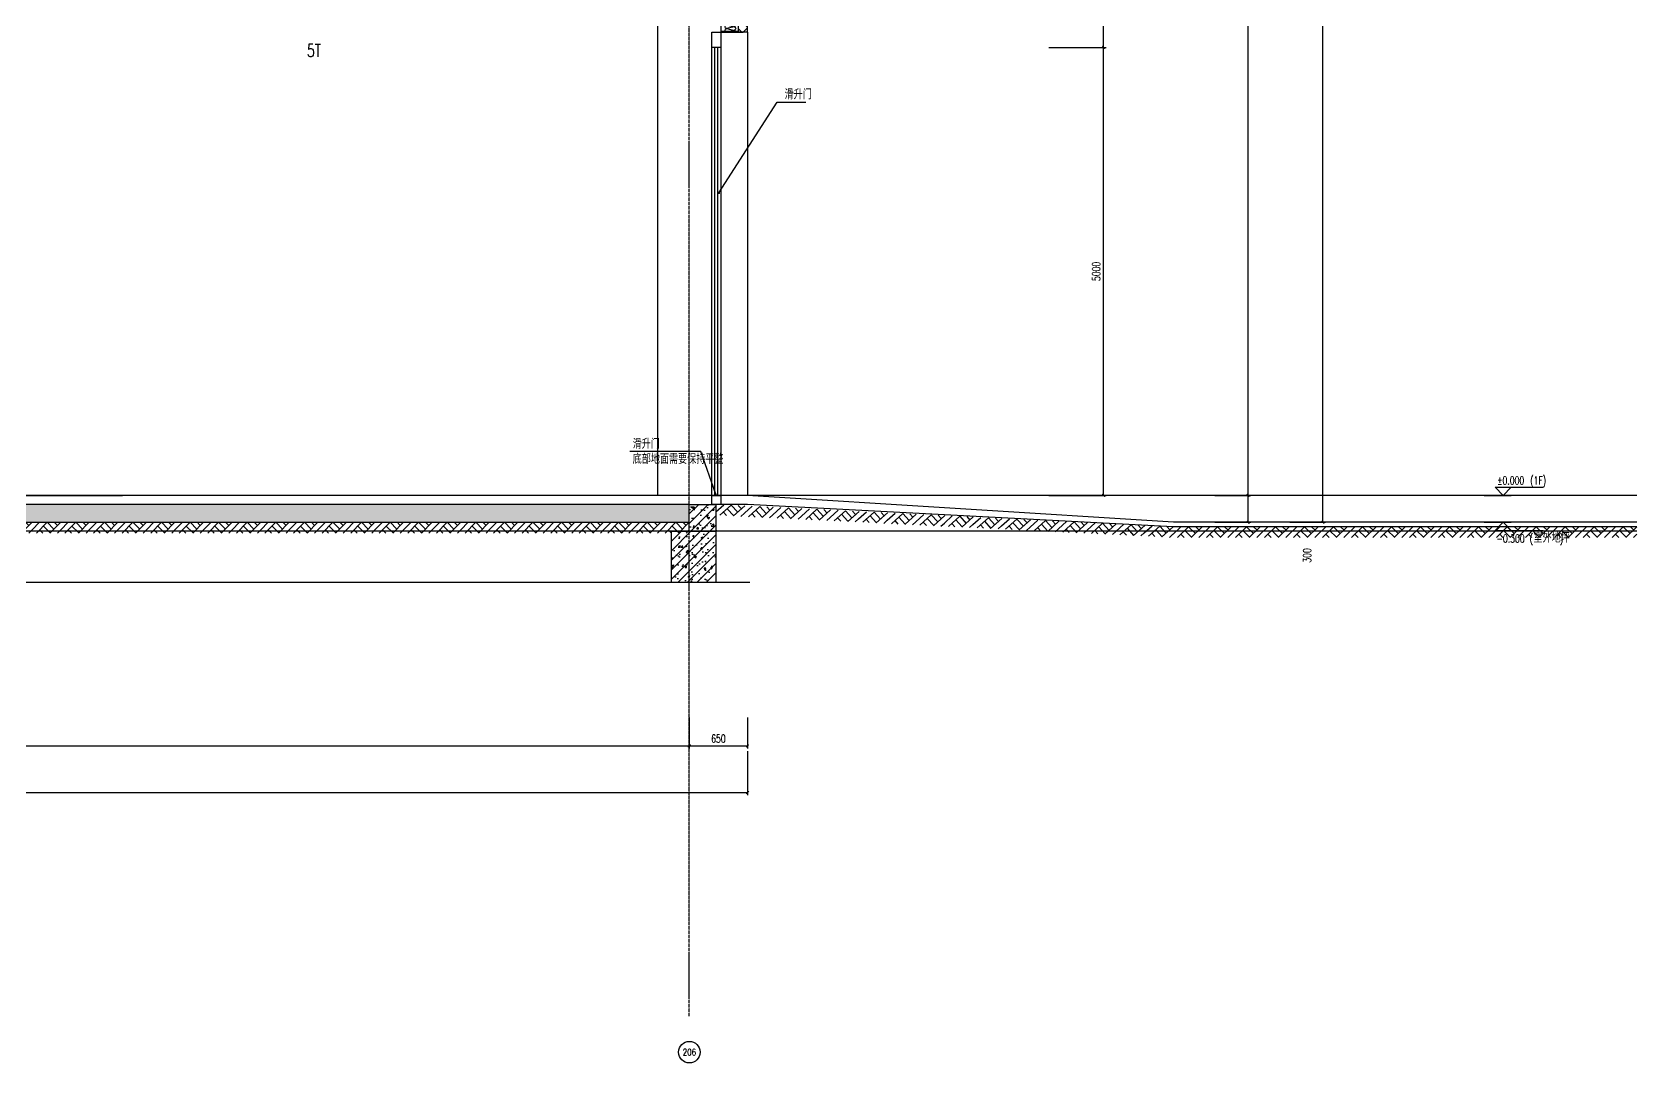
# Model space of a CAD drawing. Extents: x -1899985 to 1774885, y 556286 to 2175695.
# Drawn here: x -1062726 to -1044825, y 561924 to 573428 of the extents above; entities that cross this region are included whole.
import ezdxf
from ezdxf.enums import TextEntityAlignment as Align

# ---------------------------------------------------------------- set-up
doc = ezdxf.new("R2010")
doc.units = 0
doc.header["$LTSCALE"] = 10
doc.header["$MEASUREMENT"] = 0
doc.linetypes.add('20剖面图$0$__DASH', pattern=[0.35, 0.25, -0.1])
doc.linetypes.add('20剖面图$0$DOTE', pattern=[2.42, 2, -0.2, 0.02, -0.2])
doc.layers.get('Defpoints').update_dxf_attribs({"color": 210})
for name, color, linetype in [('20剖面图$0$A-AXIS-D', 1, 'Continuous'), ('20剖面图$0$A-AXIS-DOTE', 14, '20剖面图$0$DOTE'), ('20剖面图$0$A-AXIS-DP', 126, 'Continuous'), ('20剖面图$0$A-AXIS-SYMB', 3, 'Continuous'), ('20剖面图$0$A-HATCH-1', 252, 'Continuous'), ('20剖面图$0$A-HATCH-2', 251, 'Continuous'), ('20剖面图$0$A-LIN-V', 9, 'Continuous'), ('20剖面图$0$A-WINDOW', 140, 'Continuous'), ('20剖面图$0$AS-COLN', 6, 'Continuous'), ('20剖面图$0$AS-WALL', 40, 'Continuous'), ('20剖面图$0$COLUMN', 9, 'Continuous'), ('20剖面图$0$DIM_ELEV', 3, 'Continuous'), ('20剖面图$0$FHSGH10105-主梁-06', 7, 'Continuous'), ('20剖面图$0$PUB_HATCH', 8, 'Continuous'), ('20剖面图$0$PUB_TEXT', 7, 'Continuous'), ('A-LIN-V', 9, 'Continuous')]:
    doc.layers.add(name, color=color, linetype=linetype)
doc.styles.add('20剖面图$0$_TCH_AXIS', font='COMPLEX', dxfattribs={"bigfont": 'GBCBIG'})
doc.styles.add('20剖面图$0$_TCH_DIM', font='SIMPLEX', dxfattribs={"bigfont": 'GBCBIG'})
doc.styles.add('20剖面图$0$_TCH_DIM_T3', font='SIMPLEX', dxfattribs={"width": 0.705882, "bigfont": 'GBCBIG'})
doc.styles.add('20剖面图$0$A-DIM_T3', font='SIMPLEX', dxfattribs={"width": 0.705882, "bigfont": 'GBCBIG'})
doc.styles.add('20剖面图$0$A-STANDARD', font='SIMPLEX', dxfattribs={"bigfont": 'GBCBIG'})
doc.dimstyles.new('20剖面图$0$_TCH_ARCH&&30', dxfattribs={"dimtxt": 89.25, "dimasz": 30, "dimexe": 30, "dimexo": 30, "dimgap": 37.875, "dimtad": 1, "dimdec": 0, "dimzin": 0, "dimdsep": 46, "dimtxsty": '20剖面图$0$_TCH_DIM_T3', "dimblk": '20剖面图$0$_ArchTick', "dimcen": 0.09, "dimclrt": 7, "dimazin": 2, "dimtfac": 1, "dimtdec": 0, "dimtix": 1, "dimtmove": 2, "dimatfit": 3, "dimfxl": 1, "dimtolj": 1, "dimtzin": 0, "dimarcsym": 0})
doc.dimstyles.new('20剖面图$0$A-DIM&&30', dxfattribs={"dimtxt": 89.25, "dimasz": 30, "dimexe": 30, "dimexo": 30, "dimgap": 37.875, "dimtad": 1, "dimdec": 0, "dimzin": 0, "dimdsep": 46, "dimtxsty": '20剖面图$0$A-DIM_T3', "dimblk": '20剖面图$0$_ArchTick', "dimcen": 0.09, "dimclrt": 7, "dimazin": 2, "dimtfac": 1, "dimtdec": 0, "dimtix": 1, "dimtmove": 2, "dimatfit": 3, "dimfxl": 1, "dimtolj": 1, "dimtzin": 0, "dimarcsym": 0})
pattern_1 = [(45, (0, 0), (-53.0330086, 53.0330086), []), (50, (0, 0), (215.178055, -18.82564), [22.5, -247.5]), (355, (0, 0), (-41.6254, 225.65764), [18, -198]), (100.4514, (17.93, -1.57), (173.552815, 206.831863), [19.122057, -210.342634]), (46.1842, (0, 60), (320.172315, -49.655704), [33.75, -371.25]), (96.6356, (26.68, 55.86), (280.39881, 292.23536), [28.68309, -315.5139]), (351.1842, (0, 60), (280.39858, 292.23558), [27, -297]), (21, (30, 45), (179.072116, -120.785667), [22.5, -247.5]), (326, (30, 45), (72.9946, 217.545014), [18, -198]), (71.4514, (44.92, 34.93), (252.06679, 96.75915), [19.122057, -210.342634]), (37.5, (0, 0), (3.6479566, 99.868156), [0, -195.6, 0, -201, 0, -198.75]), (7.5, (0, 0), (78.920861, 118.323514), [0, -114.6, 0, -191.1, 0, -75.75]), (327.5, (-66.9, 0), (160.146731, -6.7664615), [0, -75, 0, -234, 0, -310.5]), (317.5, (-96.9, 0), (174.95585, 30.031495), [0, -97.5, 0, -155.4, 0, -220.5])]

# ---------------------------------------------------------------- blocks, each defined once
blk = doc.blocks.new('20剖面图$0$55555')
at = {"layer": '20剖面图$0$COLUMN'}
blk.add_lwpolyline([(16850, 700), (16850, -14200), (16150, -14200), (16150, 700)], close=True, dxfattribs=at)
blk = doc.blocks.new('20剖面图$0$CURVEPATTERNLIB$SYSLIB$岩棉板')
at = {"color": 0}
for p, q in [((0, -17), (12, -67)), ((12, -67), (24, -17))]:
    blk.add_line(p, q, dxfattribs=at)
for centre, start, end in [((12, -17), 0, 180), ((0, -67), 270, 0), ((24, -67), 180, 270)]:
    blk.add_arc(centre, 12, start, end, dxfattribs=at)
blk = doc.blocks.new('20剖面图$0$CURVEPATTERNLIB$SYSLIB$防水材料1')
at = {"layer": '20剖面图$0$PUB_HATCH'}
h = blk.add_hatch(dxfattribs=at)
h.set_pattern_fill('ANSI31', color=256, scale=10, angle=90, style=0)
h.set_pattern_definition([(45, (-196995.837, -685381.036), (11.22532015, -11.22532015), [])])
h.paths.add_polyline_path([(35, 0), (0, 0), (0, -100), (35, -100), (35, -90), (30, -90), (30, -95), (5, -95), (5, -5), (30, -5), (30, -10), (35, -10)])
h = blk.add_hatch(dxfattribs=at)
h.set_pattern_fill('ANSI31', color=256, scale=10, angle=90, style=0)
h.set_pattern_definition([(45, (-196695.837, -685381.036), (11.22532015, -11.22532015), [])])
h.paths.add_polyline_path([(335, 0), (300, 0), (300, -100), (335, -100), (335, -90), (330, -90), (330, -95), (305, -95), (305, -5), (330, -5), (330, -10), (335, -10)])
at = {"layer": '20剖面图$0$A-LIN-V', "extrusion": (-3.26108e-18, 2.41725e-31, -1)}
blk.add_line((600, 0), (600, -100), dxfattribs=at)
at = {"layer": '20剖面图$0$A-LIN-V'}
for p, q in [((30, -10), (35, -10)), ((330, -10), (335, -10)), ((30, -90), (35, -90)), ((330, -90), (335, -90))]:
    blk.add_line(p, q, dxfattribs=at)
at = {"layer": '20剖面图$0$A-LIN-V', "extrusion": (-3.26108e-18, 2.41725e-31, -1)}
for points in [[(-35, -10), (-35, 0), (0, 0), (0, -100), (-35, -100), (-35, -90)], [(-335, -10), (-335, 0), (-300, 0), (-300, -100), (-335, -100), (-335, -90)], [(-30, -10), (-30, -5), (-5, -5), (-5, -95), (-30, -95), (-30, -90)], [(-330, -10), (-330, -5), (-305, -5), (-305, -95), (-330, -95), (-330, -90)]]:
    blk.add_lwpolyline(points, dxfattribs=at)
at = {"layer": '20剖面图$0$A-LIN-V', "xscale": 0.8142221102150538, "yscale": 0.8108108108108109, "zscale": 0.8142221102150538}
for p in [(0, -20.1), (19.5, -20.1), (39.1, -20.1), (58.6, -20.1), (78.2, -20.1), (97.7, -20.1), (117.2, -20.1), (136.8, -20.1), (156.3, -20.1), (175.9, -20.1), (195.4, -20.1), (215, -20.1), (234.5, -20.1), (254, -20.1), (273.6, -20.1), (293.1, -20.1), (312.7, -20.1), (332.2, -20.1), (351.7, -20.1), (371.3, -20.1), (390.8, -20.1), (410.4, -20.1), (429.9, -20.1), (449.5, -20.1), (469, -20.1), (488.5, -20.1), (508.1, -20.1), (527.6, -20.1), (547.2, -20.1), (566.7, -20.1), (586.2, -20.1)]:
    blk.add_blockref('20剖面图$0$CURVEPATTERNLIB$SYSLIB$岩棉板', p, dxfattribs=at)
blk = doc.blocks.new('20剖面图$0$w42342343')
at = {"layer": '20剖面图$0$PUB_HATCH'}
h = blk.add_hatch(dxfattribs=at)
h.set_pattern_fill('多孔材料', color=256, scale=30, style=0)
h.set_pattern_definition([(45, (60, 0), (-60.000061, 60.000061), []), (135, (60, 0), (-60.000061, -60.000061), [])])
h.paths.add_polyline_path([(-1138445, 573427), (-1138445, 585907), (-1138545, 585907), (-1138545, 573427)])
at = {"layer": '20剖面图$0$A-LIN-V'}
for p, q in [((-1138545, 573427), (-1138545, 568257)), ((-1138145, 573427), (-1138495, 573427))]:
    blk.add_line(p, q, dxfattribs=at)
at = {"layer": '20剖面图$0$A-WINDOW'}
for points in [[(-1138245, 573427), (-1138245, 573427), (-1138245, 573257), (-1138145, 573257), (-1138145, 573427), (-1138245, 573427)], [(-1138245, 573257), (-1138245, 568257)], [(-1138210, 573257), (-1138210, 568257)], [(-1138245, 568257), (-1138245, 568257), (-1138245, 568157), (-1138145, 568157), (-1138145, 568257), (-1138245, 568257)]]:
    blk.add_lwpolyline(points, dxfattribs=at)
at = {"layer": '20剖面图$0$A-WINDOW', "elevation": 0}
for points in [[(-1138180, 568257), (-1138180, 573257)], [(-1138145, 568257), (-1138145, 573257)]]:
    blk.add_lwpolyline(points, dxfattribs=at)
at = {"layer": '20剖面图$0$AS-WALL'}
for p, q in [((-1138545, 573427), (-1138545, 585907)), ((-1138445, 573427), (-1138445, 585907)), ((-1138545, 573427), (-1138445, 573427))]:
    blk.add_line(p, q, dxfattribs=at)
at = {"layer": '20剖面图$0$COLUMN'}
blk.add_lwpolyline([(-1138245, 582457), (-1138245, 568257)], dxfattribs=at)
at = {"layer": '20剖面图$0$A-HATCH-2', "xscale": 2.060149600194392, "yscale": 1.999999999990687, "zscale": 1.999999999990687, "rotation": 269.9999999985291}
blk.add_blockref('20剖面图$0$CURVEPATTERNLIB$SYSLIB$防水材料1', (-1138245, 574675), dxfattribs=at)
blk = doc.blocks.new('20剖面图$0$G$C20E3758E')
at = {"layer": '20剖面图$0$A-LIN-V'}
blk.add_line((-3723.54, -3216.25), (1012.62, -3216.25), dxfattribs=at)
blk = doc.blocks.new('20剖面图$0$_ArchTick')
at = {"color": 0, "linetype": 'ByBlock', "const_width": 0.4}
blk.add_lwpolyline([(-0.5, -0.5), (0.5, 0.5)], dxfattribs=at)
blk = doc.blocks.new('*D129')
at = {"layer": '20剖面图$0$A-AXIS-D', "color": 0, "lineweight": -2, "transparency": 16777216}
for p, q in [((-1049532, 568257), (-1049132, 568257)), ((-1049162, 567957), (-1049162, 568257)), ((-1049532, 567957), (-1049132, 567957))]:
    blk.add_line(p, q, dxfattribs=at)
at = {"layer": 'Defpoints', "color": 0, "transparency": 16777216}
for p in [(-1049562, 568257), (-1049162, 568257), (-1049562, 567957)]:
    blk.add_point(p, dxfattribs=at)
at = {"layer": '20剖面图$0$A-AXIS-D', "color": 0, "lineweight": -2, "transparency": 16777216, "xscale": 30, "yscale": 30, "zscale": 30}
for p, rotation in [((-1049162, 568257), 90), ((-1049162, 567957), 270)]:
    blk.add_blockref('20剖面图$0$_ArchTick', p, dxfattribs=dict(at, rotation=rotation))
at = {"layer": '20剖面图$0$A-AXIS-D', "color": 7, "transparency": 16777216, "insert": (-1048504, 567587), "char_height": 89.2, "attachment_point": 5, "rotation": 90, "style": '20剖面图$0$_TCH_DIM_T3'}
blk.add_mtext('\\A1;300', dxfattribs=at)
blk = doc.blocks.new('*D130')
at = {"layer": '20剖面图$0$A-AXIS-D', "color": 0, "lineweight": -2, "transparency": 16777216}
for p, q in [((-1049532, 583157), (-1049132, 583157)), ((-1049162, 568257), (-1049162, 583157)), ((-1049532, 568257), (-1049132, 568257))]:
    blk.add_line(p, q, dxfattribs=at)
at = {"layer": 'Defpoints', "color": 0, "transparency": 16777216}
for p in [(-1049562, 583157), (-1049162, 583157), (-1049562, 568257)]:
    blk.add_point(p, dxfattribs=at)
at = {"layer": '20剖面图$0$A-AXIS-D', "color": 0, "lineweight": -2, "transparency": 16777216, "xscale": 30, "yscale": 30, "zscale": 30}
for p, rotation in [((-1049162, 583157), 90), ((-1049162, 568257), 270)]:
    blk.add_blockref('20剖面图$0$_ArchTick', p, dxfattribs=dict(at, rotation=rotation))
at = {"layer": '20剖面图$0$A-AXIS-D', "color": 7, "transparency": 16777216, "insert": (-1049245, 575707), "char_height": 89.2, "attachment_point": 5, "rotation": 90, "style": '20剖面图$0$_TCH_DIM_T3'}
blk.add_mtext('\\A1;14900', dxfattribs=at)
blk = doc.blocks.new('*D133')
at = {"layer": '20剖面图$0$A-AXIS-D', "color": 0, "lineweight": -2, "transparency": 16777216}
for p, q in [((-1048697, 585957), (-1048297, 585957)), ((-1048327, 567957), (-1048327, 585957)), ((-1048697, 567957), (-1048297, 567957))]:
    blk.add_line(p, q, dxfattribs=at)
at = {"layer": 'Defpoints', "color": 0, "transparency": 16777216}
for p in [(-1048727, 585957), (-1048327, 585957), (-1048727, 567957)]:
    blk.add_point(p, dxfattribs=at)
at = {"layer": '20剖面图$0$A-AXIS-D', "color": 0, "lineweight": -2, "transparency": 16777216, "xscale": 30, "yscale": 30, "zscale": 30}
for p, rotation in [((-1048327, 585957), 90), ((-1048327, 567957), 270)]:
    blk.add_blockref('20剖面图$0$_ArchTick', p, dxfattribs=dict(at, rotation=rotation))
at = {"layer": '20剖面图$0$A-AXIS-D', "color": 7, "transparency": 16777216, "insert": (-1048410, 576957), "char_height": 89.2, "attachment_point": 5, "rotation": 90, "style": '20剖面图$0$_TCH_DIM_T3'}
blk.add_mtext('\\A1;18000', dxfattribs=at)
blk = doc.blocks.new('*D134')
at = {"layer": '20剖面图$0$A-AXIS-D', "color": 0, "lineweight": -2, "transparency": 16777216}
for p, q in [((-1055395, 565780), (-1055395, 565431)), ((-1054745, 565780), (-1054745, 565431)), ((-1055395, 565461), (-1054745, 565461))]:
    blk.add_line(p, q, dxfattribs=at)
at = {"layer": 'Defpoints', "color": 0, "transparency": 16777216}
for p in [(-1055395, 565810), (-1054745, 565810), (-1054745, 565461)]:
    blk.add_point(p, dxfattribs=at)
at = {"layer": '20剖面图$0$A-AXIS-D', "color": 0, "lineweight": -2, "transparency": 16777216, "xscale": 30, "yscale": 30, "zscale": 30, "rotation": 180}
blk.add_blockref('20剖面图$0$_ArchTick', (-1055395, 565461), dxfattribs=at)
at = {"layer": '20剖面图$0$A-AXIS-D', "color": 0, "lineweight": -2, "transparency": 16777216, "xscale": 30, "yscale": 30, "zscale": 30}
blk.add_blockref('20剖面图$0$_ArchTick', (-1054745, 565461), dxfattribs=at)
at = {"layer": '20剖面图$0$A-AXIS-D', "color": 7, "transparency": 16777216, "insert": (-1055070, 565543), "char_height": 89.2, "attachment_point": 5, "style": '20剖面图$0$A-DIM_T3'}
blk.add_mtext('\\A1;650', dxfattribs=at)
blk = doc.blocks.new('*D135')
at = {"layer": '20剖面图$0$A-AXIS-D', "color": 0, "lineweight": -2, "transparency": 16777216}
for p, q in [((-1071895, 565780), (-1071895, 565431)), ((-1055395, 565780), (-1055395, 565431)), ((-1071895, 565461), (-1055395, 565461))]:
    blk.add_line(p, q, dxfattribs=at)
at = {"layer": 'Defpoints', "color": 0, "transparency": 16777216}
for p in [(-1071895, 565810), (-1055395, 565810), (-1055395, 565461)]:
    blk.add_point(p, dxfattribs=at)
at = {"layer": '20剖面图$0$A-AXIS-D', "color": 0, "lineweight": -2, "transparency": 16777216, "xscale": 30, "yscale": 30, "zscale": 30, "rotation": 180}
blk.add_blockref('20剖面图$0$_ArchTick', (-1071895, 565461), dxfattribs=at)
at = {"layer": '20剖面图$0$A-AXIS-D', "color": 0, "lineweight": -2, "transparency": 16777216, "xscale": 30, "yscale": 30, "zscale": 30}
blk.add_blockref('20剖面图$0$_ArchTick', (-1055395, 565461), dxfattribs=at)
at = {"layer": '20剖面图$0$A-AXIS-D', "color": 7, "transparency": 16777216, "insert": (-1063645, 565543), "char_height": 89.2, "attachment_point": 5, "style": '20剖面图$0$A-DIM_T3'}
blk.add_mtext('\\A1;16500', dxfattribs=at)
blk = doc.blocks.new('20剖面图$0$$LinePat$素土夯实')
at = {"color": 0}
for p, q in [((0, -210), (210, 0)), ((120, -300), (420, 0)), ((420, 0), (608, -188)), ((495, -300), (795, 0)), ((615, 0), (705, -90)), ((210, -210), (300, -300)), ((315, -105), (502, -293)), ((705, -300), (795, -210))]:
    blk.add_line(p, q, dxfattribs=at)
blk = doc.blocks.new('*D169')
at = {"layer": '20剖面图$0$A-AXIS-DP', "color": 0, "lineweight": -2, "transparency": 16777216}
for p, q in [((-1051385, 573257), (-1050744, 573257)), ((-1050774, 568257), (-1050774, 573257)), ((-1051385, 568257), (-1050744, 568257))]:
    blk.add_line(p, q, dxfattribs=at)
at = {"layer": 'Defpoints', "color": 0, "transparency": 16777216}
for p in [(-1051415, 573257), (-1050774, 573257), (-1051415, 568257)]:
    blk.add_point(p, dxfattribs=at)
at = {"layer": '20剖面图$0$A-AXIS-DP', "color": 0, "lineweight": -2, "transparency": 16777216, "xscale": 30, "yscale": 30, "zscale": 30}
for p, rotation in [((-1050774, 573257), 90), ((-1050774, 568257), 270)]:
    blk.add_blockref('20剖面图$0$_ArchTick', p, dxfattribs=dict(at, rotation=rotation))
at = {"layer": '20剖面图$0$A-AXIS-DP', "color": 7, "transparency": 16777216, "insert": (-1050856, 570757), "char_height": 89.2, "attachment_point": 5, "rotation": 90, "style": '20剖面图$0$_TCH_DIM_T3'}
blk.add_mtext('\\A1;5000', dxfattribs=at)
blk = doc.blocks.new('*D170')
at = {"layer": '20剖面图$0$A-AXIS-DP', "color": 0, "lineweight": -2, "transparency": 16777216}
for p, q in [((-1051385, 583157), (-1050744, 583157)), ((-1050774, 573257), (-1050774, 583157)), ((-1051385, 573257), (-1050744, 573257))]:
    blk.add_line(p, q, dxfattribs=at)
at = {"layer": 'Defpoints', "color": 0, "transparency": 16777216}
for p in [(-1051415, 583157), (-1050774, 583157), (-1051415, 573257)]:
    blk.add_point(p, dxfattribs=at)
at = {"layer": '20剖面图$0$A-AXIS-DP', "color": 0, "lineweight": -2, "transparency": 16777216, "xscale": 30, "yscale": 30, "zscale": 30}
for p, rotation in [((-1050774, 583157), 90), ((-1050774, 573257), 270)]:
    blk.add_blockref('20剖面图$0$_ArchTick', p, dxfattribs=dict(at, rotation=rotation))
at = {"layer": '20剖面图$0$A-AXIS-DP', "color": 7, "transparency": 16777216, "insert": (-1050856, 578207), "char_height": 89.2, "attachment_point": 5, "rotation": 90, "style": '20剖面图$0$_TCH_DIM_T3'}
blk.add_mtext('\\A1;9900', dxfattribs=at)
blk = doc.blocks.new('*D213')
at = {"layer": '20剖面图$0$A-AXIS-D', "color": 0, "lineweight": -2, "transparency": 16777216}
for p, q in [((-1138545, 565402), (-1138545, 564911)), ((-1054745, 565402), (-1054745, 564911)), ((-1138545, 564941), (-1054745, 564941))]:
    blk.add_line(p, q, dxfattribs=at)
at = {"layer": 'Defpoints', "color": 0, "transparency": 16777216}
for p in [(-1138545, 565432), (-1054745, 565432), (-1054745, 564941)]:
    blk.add_point(p, dxfattribs=at)
at = {"layer": '20剖面图$0$A-AXIS-D', "color": 0, "lineweight": -2, "transparency": 16777216, "xscale": 30, "yscale": 30, "zscale": 30, "rotation": 180}
blk.add_blockref('20剖面图$0$_ArchTick', (-1138545, 564941), dxfattribs=at)
at = {"layer": '20剖面图$0$A-AXIS-D', "color": 0, "lineweight": -2, "transparency": 16777216, "xscale": 30, "yscale": 30, "zscale": 30}
blk.add_blockref('20剖面图$0$_ArchTick', (-1054745, 564941), dxfattribs=at)
at = {"layer": '20剖面图$0$A-AXIS-D', "color": 7, "transparency": 16777216, "insert": (-1096645, 565024), "char_height": 89.2, "attachment_point": 5, "style": '20剖面图$0$A-DIM_T3'}
blk.add_mtext('\\A1;83800', dxfattribs=at)
blk = doc.blocks.new('20剖面图')
at = {"layer": '20剖面图$0$A-HATCH-1'}
h = blk.add_hatch(dxfattribs=at)
h.set_pattern_fill('混凝土', color=256, scale=50)
h.set_pattern_definition([(50, (0, 0), (358.63009, -31.37607), [37.5, -412.5]), (355, (0, 0), (-69.37567, 376.09607), [30, -330]), (100.4514, (29.9, -2.6), (289.25469, 344.71977), [31.8701, -350.57106]), (46.1842, (0, 100), (533.62052, -82.7595), [56.25, -618.75]), (96.6356, (44.47, 93.1), (467.33135, 487.05894), [47.80514, -525.8565]), (351.1842, (0, 100), (467.33097, 487.0593), [45, -495]), (21, (50, 75), (298.453526, -201.309445), [37.5, -412.5]), (326, (50, 75), (121.65767, 362.57502), [30, -330]), (71.4514, (74.87, 58.22), (420.11131, 161.26525), [31.8701, -350.57106]), (37.5, (0, 0), (6.079928, 166.446927), [0, -326, 0, -335, 0, -331.25]), (7.5, (0, 0), (131.534769, 197.205856), [0, -191, 0, -318.5, 0, -126.25]), (327.5, (-111.5, 0), (266.911218, -11.277436), [0, -125, 0, -390, 0, -517.5]), (317.5, (-161.5, 0), (291.593085, 50.05249), [0, -162.5, 0, -259, 0, -367.5])])
h.paths.add_polyline_path([(-1055395, 567957.5), (-1055395, 568157.5), (-1137895, 568157.5), (-1137895, 567957.5)])
at = {"layer": '20剖面图$0$PUB_HATCH'}
h = blk.add_hatch(dxfattribs=at)
h.set_pattern_fill('钢筋混凝土', color=256, scale=30, style=0)
h.set_pattern_definition(pattern_1)
h.paths.add_polyline_path([(-1055095, 567857.5), (-1055095, 568157.5), (-1055395, 568157.5), (-1055395, 567857.5)])
h = blk.add_hatch(dxfattribs=at)
h.set_pattern_fill('钢筋混凝土', color=256, scale=30, style=0)
h.set_pattern_definition(pattern_1)
h.paths.add_polyline_path([(-1055095, 567290), (-1055095, 567856.9), (-1055595, 567856.9), (-1055595, 567290)])
at = {"layer": '20剖面图$0$A-AXIS-D'}
blk.add_circle((-1055393.9, 562043.9), 120, dxfattribs=at)
at = {"layer": '20剖面图$0$A-AXIS-DOTE', "ltscale": 2}
blk.add_line((-1055395, 562443.9), (-1055395, 589505.1), dxfattribs=at)
at = {"layer": '20剖面图$0$A-AXIS-DOTE', "linetype": '20剖面图$0$__DASH', "ltscale": 2}
for p, q in [((-1044824.9, 568257.5), (-1146664.3, 568257.5)), ((-1044824.9, 567857.5), (-1146664.3, 567857.5))]:
    blk.add_line(p, q, dxfattribs=at)
at = {"layer": '20剖面图$0$A-AXIS-SYMB'}
for p, q in [((-1055064.3, 571633.2), (-1054414.4, 572647.7)), ((-1054414.4, 572647.7), (-1054095.4, 572647.7)), ((-1055264.6, 568747), (-1056057.9, 568747)), ((-1055100.7, 568270.5), (-1055264.6, 568747))]:
    blk.add_line(p, q, dxfattribs=at)
at = {"layer": '20剖面图$0$A-AXIS-SYMB', "const_width": 12}
for points in [[(-1055067.5, 571628.1, 1), (-1055061, 571638.2, 1)], [(-1055098.7, 568264.8, 1), (-1055102.6, 568276.2, 1)]]:
    blk.add_lwpolyline(points, format="xyb", close=True, dxfattribs=at)
at = {"layer": '20剖面图$0$A-AXIS-SYMB'}
blk.add_lwpolyline([(-1138972.9, 567290), (-1096880.5, 567290), (-1096857.5, 567353), (-1096835.3, 567227), (-1096813, 567290), (-1054720.5, 567290)], dxfattribs=at)
at = {"layer": '20剖面图$0$AS-COLN'}
for p, q in [((-1055395, 567857.5), (-1055395, 568157.5)), ((-1055395, 568157.5), (-1055095, 568157.5)), ((-1055095, 567857.5), (-1055095, 568157.5)), ((-1055595, 567290), (-1055595, 567856.9)), ((-1055595, 567856.9), (-1055095, 567856.9)), ((-1055395, 567857.5), (-1055095, 567857.5)), ((-1055095, 567290), (-1055095, 567856.9)), ((-1055595, 567290), (-1055095, 567290))]:
    blk.add_line(p, q, dxfattribs=at)
blk.add_lwpolyline([(-1055395, 567957.5), (-1055395, 568157.5), (-1137895, 568157.5), (-1137895, 567957.5)], close=True, dxfattribs=at)
at = {"layer": '20剖面图$0$AS-WALL'}
blk.add_line((-1054745, 568157.5), (-1055045, 568157.5), dxfattribs=at)
for points in [[(-1054745, 568257.5), (-1138195, 568257.5)], [(-1044824.9, 567957.5), (-1049994.1, 567957.5), (-1054745, 568257.5)], [(-1044824.9, 567907.5), (-1049996.6, 567907.5), (-1054745, 568157.5)]]:
    blk.add_lwpolyline(points, dxfattribs=at)
at = {"layer": '20剖面图$0$DIM_ELEV'}
for p, q in [((-1046527.1, 568257.5), (-1046227.1, 568257.5)), ((-1046317.1, 568257.5), (-1046407.1, 568347.5)), ((-1046407.1, 568347.5), (-1045870.7, 568347.5)), ((-1046317.1, 568257.5), (-1046227.1, 568347.5)), ((-1046527.1, 567957.5), (-1046227.1, 567957.5)), ((-1046317.1, 567957.5), (-1046407.1, 567867.5)), ((-1046407.1, 567867.5), (-1045870.7, 567867.5)), ((-1046317.1, 567957.5), (-1046227.1, 567867.5))]:
    blk.add_line(p, q, dxfattribs=at)
at = {"layer": '20剖面图$0$A-HATCH-1', "xscale": 0.4009130424256014, "yscale": 0.4, "zscale": 0.4, "rotation": 359.9999999999999}
for p in [(-1063044.4, 567957.5), (-1062725.7, 567957.5), (-1062407, 567957.5), (-1062088.2, 567957.5), (-1061769.5, 567957.5), (-1061450.8, 567957.5), (-1061132.1, 567957.5), (-1060813.3, 567957.5), (-1060494.6, 567957.5), (-1060175.9, 567957.5), (-1059857.2, 567957.5), (-1059538.4, 567957.5), (-1059219.7, 567957.5), (-1058901, 567957.5), (-1058582.3, 567957.5), (-1058263.5, 567957.5), (-1057944.8, 567957.5), (-1057626.1, 567957.5), (-1057307.4, 567957.5), (-1056988.6, 567957.5), (-1056669.9, 567957.5), (-1056351.2, 567957.5), (-1056032.5, 567957.5), (-1055713.7, 567957.5)]:
    blk.add_blockref('20剖面图$0$$LinePat$素土夯实', p, dxfattribs=at)
at = {"layer": '20剖面图$0$A-HATCH-2', "xscale": 0.4012975727967632, "yscale": 0.4, "zscale": 0.4, "rotation": 357.1927391300884}
for p in [(-1055095, 568157.5), (-1054776.4, 568141.8), (-1054457.7, 568126.2), (-1054139.1, 568110.6), (-1053820.4, 568095), (-1053501.8, 568079.3), (-1053183.1, 568063.7), (-1052864.5, 568048.1), (-1052545.8, 568032.5), (-1052227.2, 568016.8), (-1051908.5, 568001.2), (-1051589.9, 567985.6), (-1051271.2, 567970), (-1050952.6, 567954.3), (-1050633.9, 567938.7), (-1050315.3, 567923.1)]:
    blk.add_blockref('20剖面图$0$$LinePat$素土夯实', p, dxfattribs=at)
at = {"layer": '20剖面图$0$A-HATCH-2', "xscale": 0.4065856489042244, "yscale": 0.4, "zscale": 0.4}
for p in [(-1049996.6, 567907.5), (-1049673.4, 567907.5), (-1049350.1, 567907.5), (-1049026.9, 567907.5), (-1048703.7, 567907.5), (-1048380.4, 567907.5), (-1048057.2, 567907.5), (-1047734, 567907.5), (-1047410.7, 567907.5), (-1047087.5, 567907.5), (-1046764.3, 567907.5), (-1046441, 567907.5), (-1046117.8, 567907.5), (-1045794.6, 567907.5), (-1045471.3, 567907.5), (-1045148.1, 567907.5)]:
    blk.add_blockref('20剖面图$0$$LinePat$素土夯实', p, dxfattribs=at)
at = {"layer": '20剖面图$0$A-LIN-V'}
blk.add_blockref('20剖面图$0$55555', (-1071895, 582457.5), dxfattribs=at)
at = {"layer": '20剖面图$0$A-LIN-V', "xscale": 1.571585729816195, "yscale": 1.571585729816195, "zscale": 1.571585729816195}
blk.add_blockref('20剖面图$0$G$C20E3758E', (-1063307.8, 573312.1), dxfattribs=at)
at = {"layer": '20剖面图$0$AS-COLN', "xscale": -1}
blk.add_blockref('20剖面图$0$w42342343', (-2193290, 0), dxfattribs=at)
at = {"layer": '20剖面图$0$FHSGH10105-主梁-06', "color": 3, "linetype": 'Continuous', "style": '20剖面图$0$A-STANDARD', "width": 0.705882}
blk.add_text('5T', height=140.26, dxfattribs=at).set_placement((-1059658.7, 573152.3))
at = {"layer": '20剖面图$0$PUB_TEXT', "style": '20剖面图$0$_TCH_DIM'}
for s, p in [('滑升门', (-1054332.5, 572679.2)), ('滑升门', (-1056026.4, 568778.5)), ('底部地面需要保持平整', (-1056026.4, 568610.5)), ('室外地坪', (-1045978.7, 567731))]:
    blk.add_text(s, height=101.28, dxfattribs=at).set_placement(p)
at = {"layer": '20剖面图$0$PUB_TEXT', "style": '20剖面图$0$_TCH_DIM', "width": 0.705882}
for s, height, p in [('%%P0.000', 89.25, (-1046383.7, 568379)), ('(1F)', 89.25, (-1046014.7, 568379)), ('-0.300', 89.25, (-1046389.7, 567731)), ('(', 89.2, (-1046020.7, 567731)), (')', 89.2, (-1045683.8, 567731))]:
    blk.add_text(s, height=height, dxfattribs=at).set_placement(p)
at = {"layer": '20剖面图$0$PUB_TEXT', "style": '20剖面图$0$_TCH_AXIS', "width": 1.262373}
blk.add_text('206', height=75.97, dxfattribs=at).set_placement((-1055468.8, 562005.9), (-1055318.9, 562005.9), align=Align.FIT)
at = {"layer": '20剖面图$0$A-AXIS-D'}
for p1, p2, picture, middle in [((-1048727.1, 567957.5), (-1048727.1, 585957.5), '*D133', (-1048409.6, 576957.5)), ((-1049562.1, 568257.5), (-1049562.1, 583157.5), '*D130', (-1049244.6, 575707.5))]:
    dim = blk.add_aligned_dim(p1=p1, p2=p2, distance=-400, dimstyle='20剖面图$0$_TCH_ARCH&&30', dxfattribs=at)
    dim.commit()
    dim.dimension.update_dxf_attribs({"geometry": picture, "text_midpoint": middle})
dim = blk.add_linear_dim(base=(-1049162.1, 568257.5), p1=(-1049562.1, 567957.5), p2=(-1049562.1, 568257.5), angle=90, dimstyle='20剖面图$0$_TCH_ARCH&&30', dxfattribs=at)
dim.commit()
dim.dimension.update_dxf_attribs({"geometry": '*D129', "text_midpoint": (-1048503.8, 567587.5), "dimtype": 161})
for base, p1, p2, angle, picture, middle in [((-1055395, 565460.7), (-1071895, 565810), (-1055395, 565810), 360, '*D135', (-1063645, 565543.2)), ((-1054745, 565460.7), (-1055395, 565810), (-1054745, 565810), 0, '*D134', (-1055070, 565543.2)), ((-1054745, 564941.1), (-1138545, 565432), (-1054745, 565432), 360, '*D213', (-1096645, 565023.6))]:
    dim = blk.add_linear_dim(base=base, p1=p1, p2=p2, angle=angle, dimstyle='20剖面图$0$A-DIM&&30', override={"dimgap": 0}, dxfattribs=at)
    dim.commit()
    dim.dimension.update_dxf_attribs({"geometry": picture, "text_midpoint": middle, "dimtype": 161})
at = {"layer": '20剖面图$0$A-AXIS-DP'}
for p1, p2, picture, middle in [((-1051414.6, 573257.5), (-1051414.6, 583157.5), '*D170', (-1050856.3, 578207.5)), ((-1051414.6, 568257.5), (-1051414.6, 573257.5), '*D169', (-1050856.3, 570757.5))]:
    dim = blk.add_aligned_dim(p1=p1, p2=p2, distance=-640.9, dimstyle='20剖面图$0$_TCH_ARCH&&30', dxfattribs=at)
    dim.commit()
    dim.dimension.update_dxf_attribs({"geometry": picture, "text_midpoint": middle})

msp = doc.modelspace()

# ---------------------------------------------------------------- block references
at = {"layer": 'A-LIN-V'}
msp.add_blockref('20剖面图', (0, 0), dxfattribs=at)

doc.saveas('drawing.dxf')
